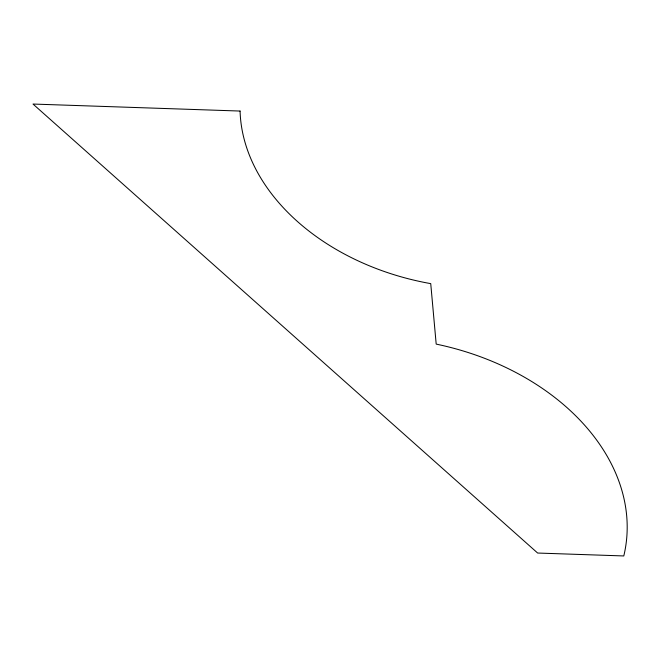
<?xml version="1.0" encoding="UTF-8"?>
<svg xmlns="http://www.w3.org/2000/svg" width="660" height="660" viewBox="0 0 660 660"><rect width="100%" height="100%" fill="white"/><g stroke="black" fill="none" stroke-linecap="round" stroke-linejoin="round"><path stroke-width="0.99" d="M240.075 111.053L33 104.049L537.644 553.039L623.791 555.951A230.62 168.118 10.3 0 0 436.194 344.108L430.733 283.627A219.689 160.149 10.3 0 1 240.075 111.053"/></g></svg>
